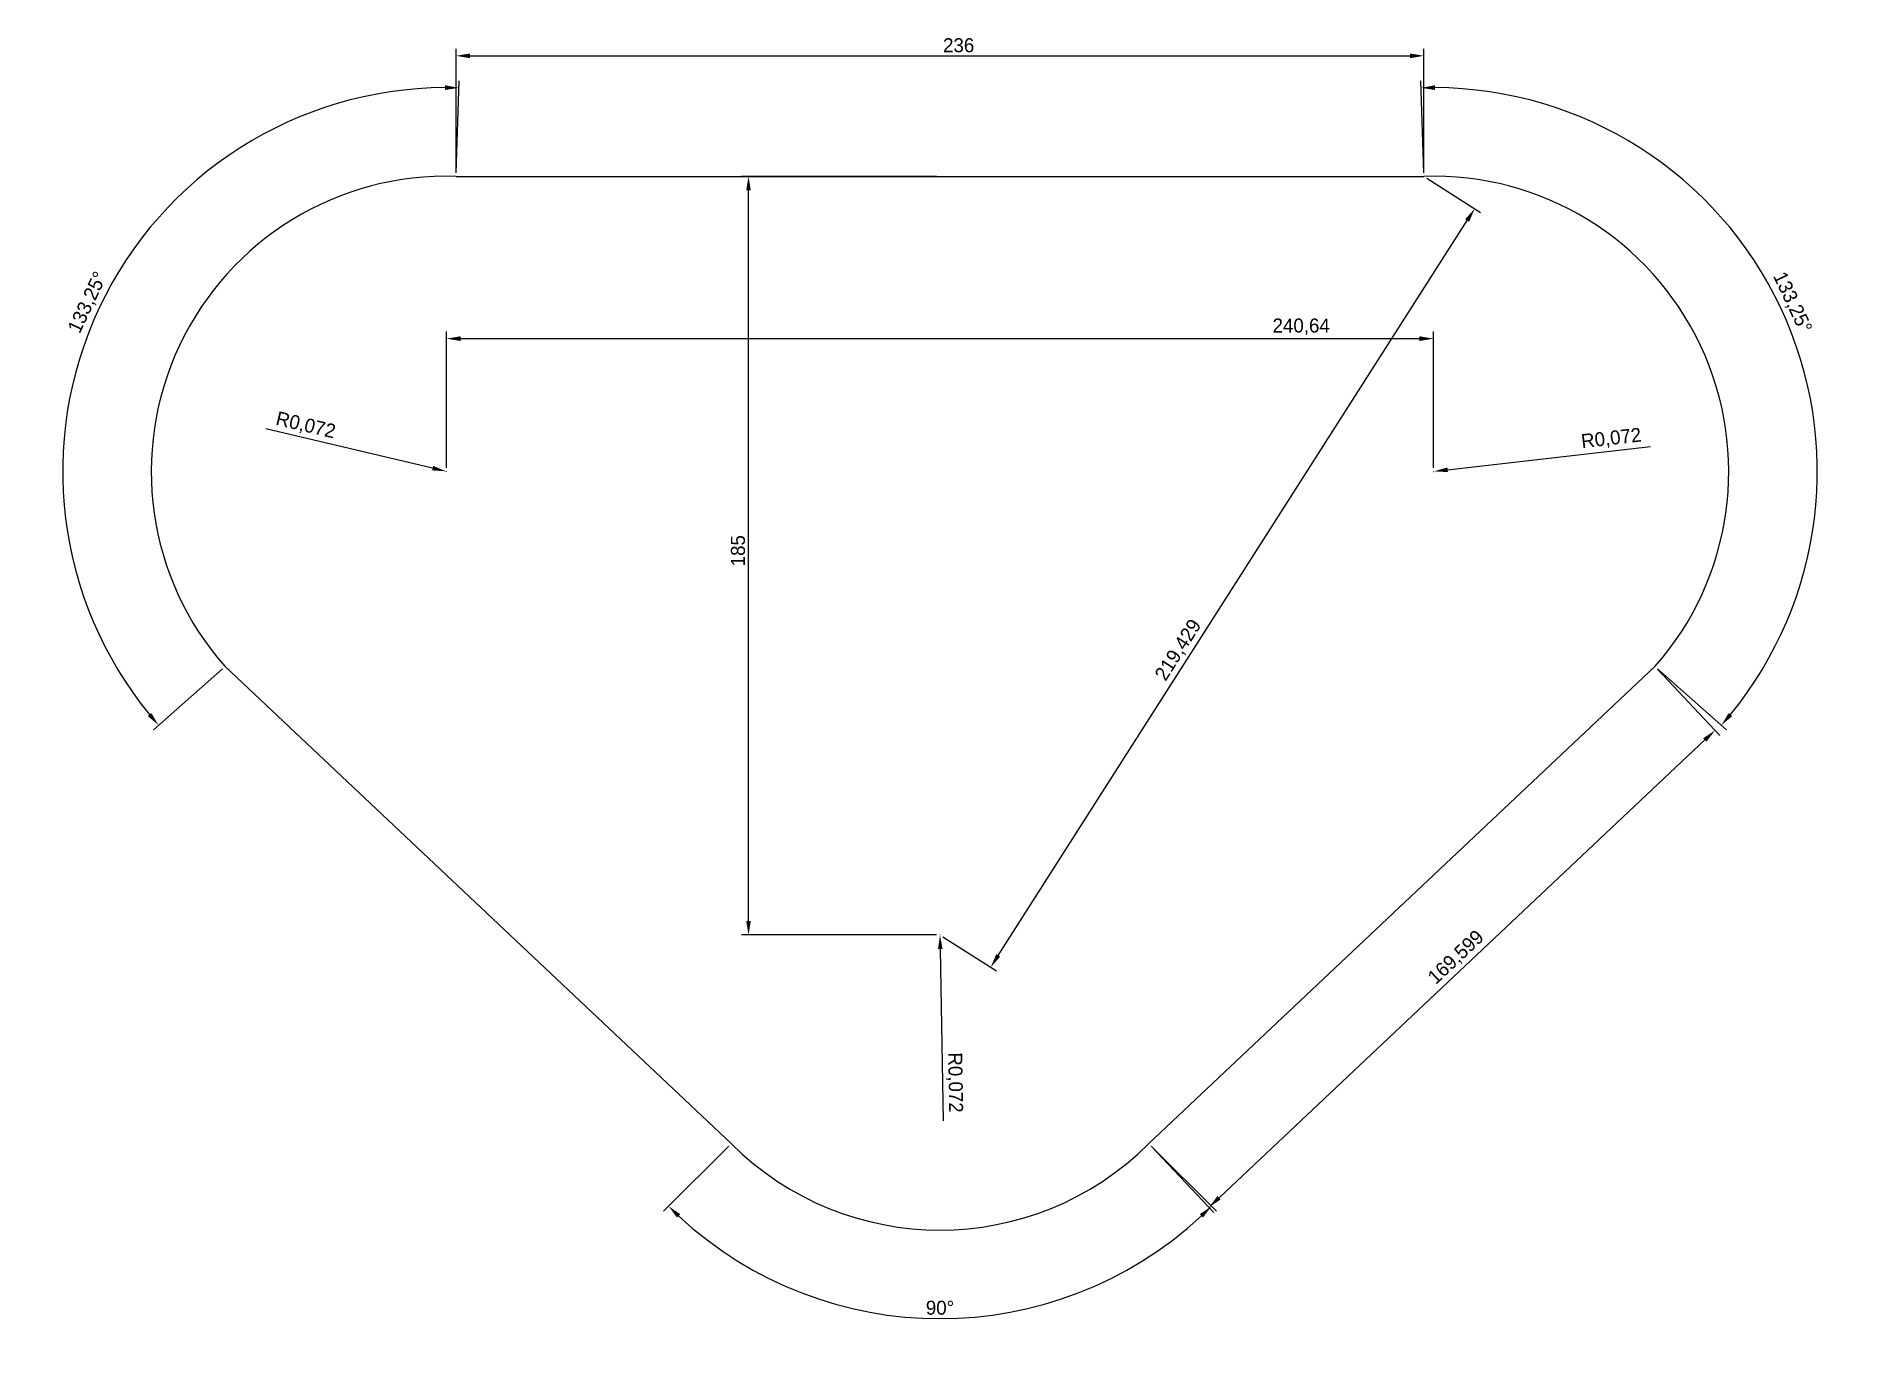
# Model space of a CAD drawing. Header units: millimetres. Extents: x -378 to 62, y 203 to 524.
import ezdxf

# ---------------------------------------------------------------- set-up
doc = ezdxf.new("R2010")
doc.units = ezdxf.units.MM
doc.layers.add('Dimensions', color=7, linetype='Continuous')
doc.layers.add('Sketch plane 01', color=7, linetype='Continuous')
doc.dimstyles.new('ISO-25', dxfattribs={"dimtxt": 2.5, "dimasz": 2.5, "dimexe": 1.25, "dimexo": 0.625, "dimtad": 1, "dimtxsty": 'Standard', "dimcen": 2.5, "dimadec": 0, "dimazin": 0, "dimtfac": 1, "dimtmove": 0, "dimatfit": 3, "dimfxl": 1, "dimarcsym": 0})

# ---------------------------------------------------------------- blocks, each defined once
blk = doc.blocks.new('*D1')
at = {"layer": 'Defpoints', "color": 0}
for p in [(-40.08, 490.19), (-27.71, 482.3), (-158.08, 305.19)]:
    blk.add_point(p, dxfattribs=at)
at = {"layer": 'Dimensions', "color": 140, "lineweight": -2}
for p, q in [((-39.36, 489.73), (-26.27, 481.39)), ((-143.87, 300.18), (-29.54, 479.43)), ((-157.36, 304.73), (-144.27, 296.39))]:
    blk.add_line(p, q, dxfattribs=at)
at = {"layer": 'Dimensions', "color": 140}
for points in [[(-29.06, 479.12), (-30.02, 479.73), (-27.71, 482.3)], [(-144.35, 300.48), (-143.4, 299.87), (-145.71, 297.3)]]:
    blk.add_solid(points, dxfattribs=at)
at = {"layer": 'Dimensions', "color": 140, "insert": (-99.83, 374.58), "char_height": 3.41, "attachment_point": 5, "rotation": 57.4687}
blk.add_mtext('219,429', dxfattribs=at)
blk = doc.blocks.new('*D2')
at = {"layer": 'Defpoints', "color": 0}
for p in [(-40.08, 519.59), (-276.08, 490.19), (-40.08, 490.19)]:
    blk.add_point(p, dxfattribs=at)
at = {"layer": 'Dimensions', "color": 140, "lineweight": -2}
for p, q in [((-276.08, 491.04), (-276.08, 521.3)), ((-40.08, 491.04), (-40.08, 521.3)), ((-272.67, 519.59), (-43.49, 519.59))]:
    blk.add_line(p, q, dxfattribs=at)
at = {"layer": 'Dimensions', "color": 140}
for points in [[(-272.67, 520.16), (-272.67, 519.02), (-276.08, 519.59)], [(-43.49, 519.02), (-43.49, 520.16), (-40.08, 519.59)]]:
    blk.add_solid(points, dxfattribs=at)
at = {"layer": 'Dimensions', "color": 140, "insert": (-153.53, 522.15), "char_height": 3.41, "attachment_point": 5}
blk.add_mtext('236', dxfattribs=at)
blk = doc.blocks.new('*D3')
at = {"layer": 'Defpoints', "color": 0}
for p in [(-37.76, 450.61), (-278.4, 418.23), (-37.76, 418.23)]:
    blk.add_point(p, dxfattribs=at)
at = {"layer": 'Dimensions', "color": 140, "lineweight": -2}
for p, q in [((-278.4, 419.08), (-278.4, 452.31)), ((-274.99, 450.61), (-41.17, 450.61)), ((-37.76, 419.08), (-37.76, 452.31))]:
    blk.add_line(p, q, dxfattribs=at)
at = {"layer": 'Dimensions', "color": 140}
for points in [[(-274.99, 451.18), (-274.99, 450.04), (-278.4, 450.61)], [(-41.17, 450.04), (-41.17, 451.18), (-37.76, 450.61)]]:
    blk.add_solid(points, dxfattribs=at)
at = {"layer": 'Dimensions', "color": 140, "insert": (-70.01, 453.49), "char_height": 3.41, "attachment_point": 5, "rotation": 360}
blk.add_mtext('240,64', dxfattribs=at)
blk = doc.blocks.new('*D4')
at = {"layer": 'Defpoints', "color": 0}
for p in [(16.25, 370.61), (-107.17, 254.28), (-92.51, 238.73)]:
    blk.add_point(p, dxfattribs=at)
at = {"layer": 'Dimensions', "color": 140, "lineweight": -2}
for p, q in [((16.83, 369.99), (32.07, 353.82)), ((28.42, 352.73), (-90.03, 241.07)), ((-106.58, 253.66), (-91.34, 237.49))]:
    blk.add_line(p, q, dxfattribs=at)
at = {"layer": 'Dimensions', "color": 140}
for points in [[(28.81, 352.31), (28.03, 353.14), (30.9, 355.06)], [(-90.42, 241.48), (-89.64, 240.66), (-92.51, 238.73)]]:
    blk.add_solid(points, dxfattribs=at)
at = {"layer": 'Dimensions', "color": 140, "insert": (-32.15, 299.59), "char_height": 3.41, "attachment_point": 5, "rotation": 43.3083}
blk.add_mtext('169,599', dxfattribs=at)
blk = doc.blocks.new('*D5')
at = {"layer": 'Defpoints', "color": 0}
for p in [(-204.77, 490.19), (-158.08, 490.19), (-158.08, 305.19)]:
    blk.add_point(p, dxfattribs=at)
at = {"layer": 'Dimensions', "color": 140, "lineweight": -2}
for p, q in [((-158.93, 490.19), (-206.47, 490.19)), ((-204.77, 308.6), (-204.77, 486.78)), ((-158.93, 305.19), (-206.47, 305.19))]:
    blk.add_line(p, q, dxfattribs=at)
at = {"layer": 'Dimensions', "color": 140}
for points in [[(-204.2, 486.78), (-205.33, 486.78), (-204.77, 490.19)], [(-205.33, 308.6), (-204.2, 308.6), (-204.77, 305.19)]]:
    blk.add_solid(points, dxfattribs=at)
at = {"layer": 'Dimensions', "color": 140, "insert": (-207.32, 398.88), "char_height": 3.41, "attachment_point": 5, "rotation": 90}
blk.add_mtext('185', dxfattribs=at)
blk = doc.blocks.new('*D6')
at = {"layer": 'Defpoints', "color": 0}
for p in [(-37.76, 418.23), (-37.69, 418.24)]:
    blk.add_point(p, dxfattribs=at)
at = {"layer": 'Dimensions', "color": 140, "lineweight": -2}
for p, q in [((-34.3, 418.62), (15.17, 424.28)), ((-37.76, 418.23), (-37.69, 418.24))]:
    blk.add_line(p, q, dxfattribs=at)
at = {"layer": 'Dimensions', "color": 140}
blk.add_solid([(-34.36, 419.19), (-34.23, 418.06), (-37.69, 418.24)], dxfattribs=at)
at = {"layer": 'Dimensions', "color": 140, "insert": (5.61, 426.09), "char_height": 3.41, "attachment_point": 5, "rotation": 6.519}
blk.add_mtext('R0,072', dxfattribs=at)
blk = doc.blocks.new('*D7')
at = {"layer": 'Defpoints', "color": 0}
for p in [(-278.47, 418.25), (-278.4, 418.23)]:
    blk.add_point(p, dxfattribs=at)
at = {"layer": 'Dimensions', "color": 140, "lineweight": -2}
for p, q in [((-281.79, 419.03), (-322.48, 428.63)), ((-278.4, 418.23), (-278.47, 418.25))]:
    blk.add_line(p, q, dxfattribs=at)
at = {"layer": 'Dimensions', "color": 140}
blk.add_solid([(-281.92, 418.48), (-281.66, 419.58), (-278.47, 418.25)], dxfattribs=at)
at = {"layer": 'Dimensions', "color": 140, "insert": (-312.77, 429.3), "char_height": 3.41, "attachment_point": 5, "rotation": 346.7269}
blk.add_mtext('R0,072', dxfattribs=at)
blk = doc.blocks.new('*D8')
at = {"layer": 'Defpoints', "color": 0}
for p in [(-158.08, 305.19), (-158.07, 305.12)]:
    blk.add_point(p, dxfattribs=at)
at = {"layer": 'Dimensions', "color": 140, "lineweight": -2}
for p, q in [((-158.08, 305.19), (-158.07, 305.12)), ((-158.02, 301.71), (-157.29, 259.83))]:
    blk.add_line(p, q, dxfattribs=at)
at = {"layer": 'Dimensions', "color": 140}
blk.add_solid([(-157.45, 301.72), (-158.58, 301.7), (-158.07, 305.12)], dxfattribs=at)
at = {"layer": 'Dimensions', "color": 140, "insert": (-154.57, 269.17), "char_height": 3.41, "attachment_point": 5, "rotation": 270.9927}
blk.add_mtext('R0,072', dxfattribs=at)
blk = doc.blocks.new('*D9')
at = {"layer": 'Defpoints', "color": 0}
for p in [(-276.08, 490.19), (-341.72, 487.16), (-278.4, 418.23), (-332.4, 370.61)]:
    blk.add_point(p, dxfattribs=at)
at = {"layer": 'Dimensions', "color": 140, "lineweight": -2}
for p, q in [((-276.05, 491.04), (-275.32, 513.48)), ((-333.04, 370.05), (-349.88, 355.2))]:
    blk.add_line(p, q, dxfattribs=at)
blk.add_arc((-278.4, 418.23), 93.6, 90.2393, 219.3149, dxfattribs=at)
at = {"layer": 'Dimensions', "color": 140}
for points in [[(-278.8, 511.26), (-278.78, 512.4), (-275.38, 511.78)], [(-351.25, 358.56), (-350.38, 359.29), (-348.61, 356.33)]]:
    blk.add_solid(points, dxfattribs=at)
at = {"layer": 'Dimensions', "color": 140, "insert": (-365.75, 459.38), "char_height": 3.41, "attachment_point": 5, "rotation": 64.7771}
blk.add_mtext('133,25%%d', dxfattribs=at)
blk = doc.blocks.new('*D10')
at = {"layer": 'Defpoints', "color": 0}
for p in [(-40.08, 490.19), (55.71, 423.15), (-37.76, 418.23), (16.25, 370.61)]:
    blk.add_point(p, dxfattribs=at)
at = {"layer": 'Dimensions', "color": 140, "lineweight": -2}
for p, q in [((-40.1, 491.04), (-40.83, 513.48)), ((16.89, 370.05), (33.73, 355.2))]:
    blk.add_line(p, q, dxfattribs=at)
blk.add_arc((-37.76, 418.23), 93.6, 320.6826, 89.7582, dxfattribs=at)
at = {"layer": 'Dimensions', "color": 140}
for points in [[(-37.37, 512.4), (-37.35, 511.26), (-40.77, 511.78)], [(34.22, 359.29), (35.09, 358.55), (32.45, 356.32)]]:
    blk.add_solid(points, dxfattribs=at)
at = {"layer": 'Dimensions', "color": 140, "insert": (49.6, 459.37), "char_height": 3.41, "attachment_point": 5, "rotation": 295.2204}
blk.add_mtext('133,25%%d', dxfattribs=at)
blk = doc.blocks.new('*D11')
at = {"layer": 'Defpoints', "color": 0}
for p in [(-158.08, 305.19), (-208.99, 254.28), (-107.17, 254.28), (-182.3, 214.78)]:
    blk.add_point(p, dxfattribs=at)
at = {"layer": 'Dimensions', "color": 140, "lineweight": -2}
for p, q in [((-209.59, 253.68), (-225.47, 237.8)), ((-106.56, 253.68), (-90.69, 237.8))]:
    blk.add_line(p, q, dxfattribs=at)
blk.add_arc((-158.08, 305.19), 93.6, 227.0851, 312.9106, dxfattribs=at)
at = {"layer": 'Dimensions', "color": 140}
for points in [[(-221.41, 237.05), (-222.2, 236.23), (-224.26, 239.01)], [(-93.95, 236.23), (-94.74, 237.05), (-91.89, 239)]]:
    blk.add_solid(points, dxfattribs=at)
at = {"layer": 'Dimensions', "color": 140, "insert": (-158.08, 214.23), "char_height": 3.41, "attachment_point": 5, "rotation": 359.9978}
blk.add_mtext('90%%d', dxfattribs=at)

msp = doc.modelspace()

# ---------------------------------------------------------------- linework, layer by layer
at = {"layer": 'Sketch plane 01'}
for p, q in [((-276.0755, 490.1918), (-40.0755, 490.1918)), ((-332.4035, 370.6127), (-208.9891, 254.282)), ((16.2472, 370.6103), (-107.1658, 254.2782))]:
    msp.add_line(p, q, dxfattribs=at)
for centre, start, end in [((-278.3972, 418.2292), 88.152136, 221.402136), ((-37.757, 418.2291), 318.595395, 91.845395), ((-158.0755, 305.1918), 224.997844, 314.997844)]:
    msp.add_arc(centre, 72, start, end, dxfattribs=at)

# ---------------------------------------------------------------- dimensions: what is measured, and where the dimension line sits
at = {"layer": 'Dimensions'}
for base, p1, p2, angle, picture, middle in [((-40.0755, 519.5932), (-276.0755, 490.1918), (-40.0755, 490.1918), 0, '*D2', (-153.5312, 519.5932)), ((-204.765, 490.1918), (-158.0755, 305.1918), (-158.0755, 490.1918), 90, '*D5', (-204.765, 398.8764)), ((-27.7078, 482.3031), (-158.0755, 305.1918), (-40.0755, 490.1918), 57.468728, '*D1', (-97.4042, 373.0333)), ((-37.7569, 450.6073), (-278.3972, 418.2292), (-37.757, 418.2291), 359.999976, '*D3', (-70.0077, 450.6073)), ((-92.5116, 238.732), (16.2472, 370.6103), (-107.1658, 254.2782), 223.308269, '*D4', (-30.1738, 297.4931))]:
    dim = msp.add_linear_dim(base=base, p1=p1, p2=p2, angle=angle, dimstyle='ISO-25', override={"dimscale": 1.363817, "dimdec": 3, "dimzin": 8, "dimlunit": 2, "dimclrd": 140, "dimclre": 140, "dimclrt": 140}, dxfattribs=at)
    dim.commit()
    dim.dimension.update_dxf_attribs({"geometry": picture, "text_midpoint": middle, "dimtype": 161})
for base, center, p1, p2, picture, middle in [((-341.7153, 487.1624), (-278.3972, 418.2292), (-276.0755, 490.1918), (-332.4035, 370.6127), '*D9', (-363.0731, 458.1159)), ((55.7137, 423.1474), (-37.757, 418.2291), (16.2472, 370.6103), (-40.0755, 490.1918), '*D10', (46.9207, 458.1122)), ((-182.3044, 214.782), (-158.0755, 305.1918), (-208.9891, 254.282), (-107.1658, 254.2782), '*D11', (-158.0791, 211.5918))]:
    dim = msp.add_angular_dim_3p(base=base, center=center, p1=p1, p2=p2, dimstyle='ISO-25', override={"dimscale": 1.363817, "dimlunit": 2, "dimclrd": 140, "dimclre": 140, "dimclrt": 140, "dimadec": 3, "dimazin": 2}, dxfattribs=at)
    dim.commit()
    dim.dimension.update_dxf_attribs({"geometry": picture, "text_midpoint": middle, "dimtype": 165})
for center, mpoint, picture, middle in [((-278.3972, 418.2292), (-278.4673, 418.2457), '*D7', (-313.436, 426.4947)), ((-37.757, 418.2291), (-37.6854, 418.2373), '*D6', (5.9387, 423.2223)), ((-158.0755, 305.1918), (-158.0743, 305.1198), '*D8', (-157.4505, 269.121))]:
    dim = msp.add_radius_dim(center=center, mpoint=mpoint, dimstyle='ISO-25', override={"dimscale": 1.363817, "dimdec": 3, "dimzin": 8, "dimlunit": 2, "dimclrd": 140, "dimclre": 140, "dimclrt": 140}, dxfattribs=at)
    dim.commit()
    dim.dimension.update_dxf_attribs({"geometry": picture, "text_midpoint": middle, "dimtype": 164})

doc.saveas('drawing.dxf')
